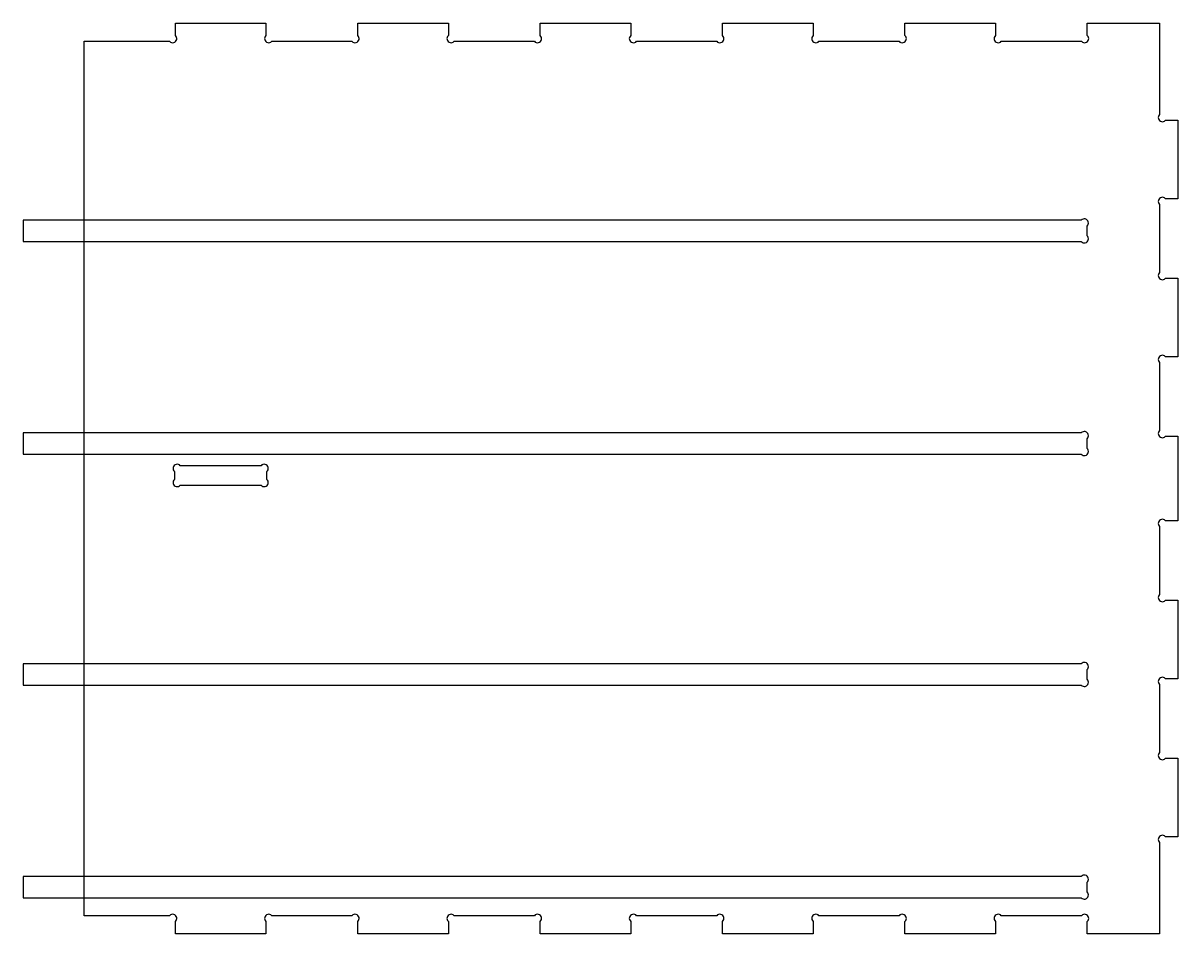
# Model space of a CAD drawing. Header units: millimetres. Extents: x 1174 to 1554, y 495 to 795.
import ezdxf

# ---------------------------------------------------------------- set-up
doc = ezdxf.new("R2010")
doc.units = ezdxf.units.MM

msp = doc.modelspace()

# ---------------------------------------------------------------- linework, layer by layer
at = {"layer": '2D - Общий_Ном._пера__27', "color": 4}
for points in [[(1547.5935, 661.0971, 1.074266), (1549.4978, 659.1928), (1553.5935, 659.1928), (1553.5935, 631.3928), (1549.4978, 631.3928, 1.074266), (1547.5935, 629.4885), (1547.5935, 607.0971, 1.074268), (1549.4978, 605.1928), (1553.5935, 605.1928), (1553.5935, 579.3928), (1549.4978, 579.3928, 1.074268), (1547.5935, 577.4885), (1547.5935, 555.0971, 1.074266), (1549.4978, 553.1928), (1553.5935, 553.1928), (1553.5935, 527.3928), (1549.4978, 527.3928, 1.074268), (1547.5935, 525.4885), (1547.5935, 495.3928), (1523.7935, 495.3928), (1523.7935, 499.4885, 1.074264), (1521.8892, 501.3928), (1495.4978, 501.3928, 1.074264), (1493.5935, 499.4885), (1493.5935, 495.3928), (1463.7935, 495.3928), (1463.7935, 499.4885, 1.074263), (1461.8892, 501.3928), (1435.4978, 501.3928, 1.074264), (1433.5935, 499.4885), (1433.5935, 495.3928), (1403.7935, 495.3928), (1403.7935, 499.4885, 1.074264), (1401.8892, 501.3928), (1375.4978, 501.3928, 1.074264), (1373.5935, 499.4885), (1373.5935, 495.3928), (1343.7935, 495.3928), (1343.7935, 499.4885, 1.074264), (1341.8892, 501.3928), (1315.4978, 501.3928, 1.074264), (1313.5935, 499.4885), (1313.5935, 495.3928), (1283.7935, 495.3928), (1283.7935, 499.4885, 1.074267), (1281.8892, 501.3928), (1255.4978, 501.3928, 1.074267), (1253.5935, 499.4885), (1253.5935, 495.3928), (1223.7935, 495.3928), (1223.7935, 499.4885, 1.07427), (1221.8892, 501.3928), (1193.7935, 501.3928), (1193.7935, 789.1928), (1221.8892, 789.1928, 1.07427), (1223.7935, 791.0971), (1223.7935, 795.1928), (1253.5935, 795.1928), (1253.5935, 791.0971, 1.074267), (1255.4978, 789.1928), (1281.8892, 789.1928, 1.074267), (1283.7935, 791.0971), (1283.7935, 795.1928), (1313.5935, 795.1928), (1313.5935, 791.0971, 1.074264), (1315.4978, 789.1928), (1341.8892, 789.1928, 1.074264), (1343.7935, 791.0971), (1343.7935, 795.1928), (1373.5935, 795.1928), (1373.5935, 791.0971, 1.074264), (1375.4978, 789.1928), (1401.8892, 789.1928, 1.074264), (1403.7935, 791.0971), (1403.7935, 795.1928), (1433.5935, 795.1928), (1433.5935, 791.0971, 1.074263), (1435.4978, 789.1928), (1461.8892, 789.1928, 1.074264), (1463.7935, 791.0971), (1463.7935, 795.1928), (1493.5935, 795.1928), (1493.5935, 791.0971, 1.074267), (1495.4978, 789.1928), (1521.8892, 789.1928, 1.074267), (1523.7935, 791.0971), (1523.7935, 795.1928), (1547.5935, 795.1928), (1547.5935, 765.0971, 1.074264), (1549.4978, 763.1928), (1553.5935, 763.1928), (1553.5935, 737.3928), (1549.4978, 737.3928, 1.074264), (1547.5935, 735.4885), (1547.5935, 713.0971, 1.074264), (1549.4978, 711.1928), (1553.5935, 711.1928), (1553.5935, 685.3928), (1549.4978, 685.3928, 1.074268), (1547.5935, 683.4885)], [(1253.894, 647.589, 1.074264), (1251.9897, 649.4933), (1225.3973, 649.4933, 1.074264), (1223.493, 647.589), (1223.493, 644.9966, 1.074264), (1225.3973, 643.0923), (1251.9897, 643.0923, 1.074264), (1253.894, 644.9966)]]:
    msp.add_lwpolyline(points, format="xyb", close=True, dxfattribs=at)
at = {"layer": '2D - Общий_Ном._пера__27', "color": 2}
for points in [[(1523.6935, 728.3885, 1.07427), (1521.7892, 730.2928), (1173.6935, 730.2928), (1173.6935, 723.2928), (1521.7892, 723.2928, 1.07427), (1523.6935, 725.1971)], [(1523.6935, 658.3885, 1.07427), (1521.7892, 660.2928), (1173.6935, 660.2928), (1173.6935, 653.2928), (1521.7892, 653.2928, 1.07427), (1523.6935, 655.1971)], [(1523.6935, 582.3885, 1.07427), (1521.7892, 584.2928), (1173.6935, 584.2928), (1173.6935, 577.2928), (1521.7892, 577.2928, 1.07427), (1523.6935, 579.1971)], [(1523.6935, 512.3885, 1.074264), (1521.7892, 514.2928), (1173.6935, 514.2928), (1173.6935, 507.2928), (1521.7892, 507.2928, 1.07427), (1523.6935, 509.1971)]]:
    msp.add_lwpolyline(points, format="xyb", close=True, dxfattribs=at)

doc.saveas('drawing.dxf')
